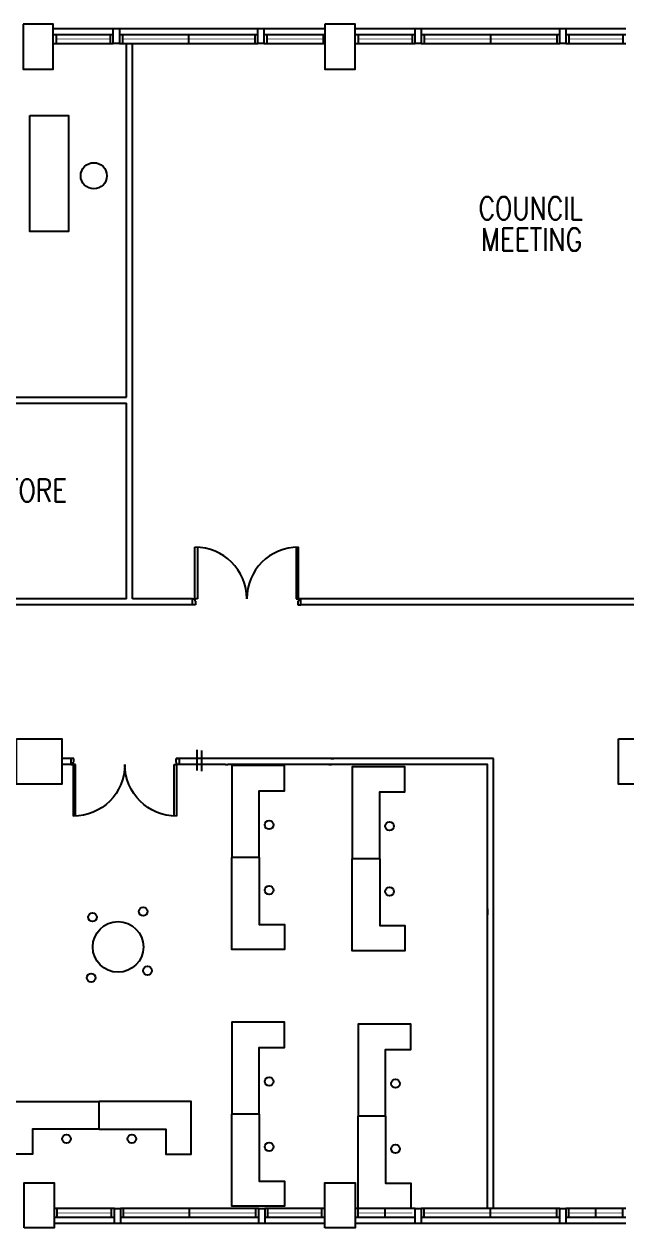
# Model space of a CAD drawing. Extents: x 2284769 to 2400769, y -845223 to -764674.
# Drawn here: x 2380269 to 2390269, y -784674 to -764674 of the extents above; entities that cross this region are included whole.
import ezdxf

# ---------------------------------------------------------------- set-up
doc = ezdxf.new("R2010")
doc.units = 0
doc.header["$LTSCALE"] = 10
doc.header["$MEASUREMENT"] = 0
doc.layers.get('0').update_dxf_attribs({"linetype": 'CONTINUOUS'})
for name, color, linetype in [('COL', 3, 'CONTINUOUS'), ('DR', 7, 'CONTINUOUS'), ('partition', 7, 'CONTINUOUS'), ('stair', 7, 'CONTINUOUS'), ('T50', 4, 'CONTINUOUS'), ('WALL', 2, 'CONTINUOUS'), ('WIN', 5, 'CONTINUOUS')]:
    doc.layers.add(name, color=color, linetype=linetype)
doc.styles.add('DIMTEXT', font='romans.shx', dxfattribs={"width": 0.8, "height": 400})

# ---------------------------------------------------------------- blocks, each defined once
blk = doc.blocks.new('D1800-A')
at = {"layer": 'DR'}
for p, q in [((0, 0), (100, 0)), ((0, -50), (0, 0)), ((100, 0), (100, -40)), ((60, -50), (0, -50)), ((100, -40), (60, -40)), ((60, -40), (60, -50)), ((100, -40), (960, -40)), ((100, -80), (100, -40)), ((959, -80), (100, -80)), ((60, -1750), (0, -1750)), ((0, -1750), (0, -1800)), ((60, -1760), (60, -1750)), ((100, -1760), (60, -1760)), ((959, -1720), (100, -1720)), ((100, -1720), (100, -1760)), ((100, -1760), (960, -1760)), ((100, -1800), (100, -1760)), ((0, -1800), (100, -1800))]:
    blk.add_line(p, q, dxfattribs=at)
for centre, start, end in [((100, -40), 270.0001, 0), ((100, -1760), 0, 90)]:
    blk.add_arc(centre, 860, start, end, dxfattribs=at)

msp = doc.modelspace()

# ---------------------------------------------------------------- linework, layer by layer
at = {"color": 0}
for p, q in [((2380752.4, -764749.1), (2385269.4, -764749.1)), ((2385769.4, -764749.1), (2390269.4, -764749.1)), ((2385269.4, -784599.1), (2380769.4, -784599.1)), ((2390269.4, -784599.1), (2385769.4, -784599.1))]:
    msp.add_line(p, q, dxfattribs=at)
at = {"color": 0, "ltscale": 0.6}
for p, q in [((2383141.9, -776730.4), (2383141.9, -777075.5)), ((2383219.8, -776742.4), (2383219.8, -777087.5)), ((2384515.5, -776873.9), (2382794.4, -776873.9)), ((2383465.5, -776973.9), (2382844.4, -776973.9)), ((2387969.4, -779374.1), (2387969.4, -779474.1)), ((2385269.4, -783924.1), (2385369.4, -783924.1))]:
    msp.add_line(p, q, dxfattribs=at)
at = {"linetype": 'Continuous', "ltscale": 0.6}
for p, q in [((2384177.3, -778521.6), (2383719.7, -778521.6)), ((2386180.3, -778541.6), (2385722.6, -778541.6)), ((2381517.5, -783031.4), (2381517.5, -782573.7)), ((2384177.3, -782784.9), (2383719.7, -782784.9)), ((2386277.1, -782819.5), (2385819.4, -782819.5))]:
    msp.add_line(p, q, dxfattribs=at)
at = {"color": 0, "ltscale": 0.6}
msp.add_lwpolyline([(2380365.2, -766192.8), (2381007.8, -766192.8), (2381007.8, -768119), (2380365.2, -768119)], close=True, dxfattribs=at)
at = {"linetype": 'Continuous', "ltscale": 0.6}
for points in [[(2384177.3, -778521.6), (2384177.3, -777411.7), (2384595, -777411.7), (2384595, -776992), (2383719.7, -776992), (2383719.7, -778521.6)], [(2386180.3, -778541.6), (2386180.3, -777431.7), (2386598, -777431.7), (2386598, -777012), (2385722.6, -777012), (2385722.6, -778541.6)], [(2384177.3, -778521.6), (2384177.3, -779631.5), (2384595, -779631.5), (2384595, -780051.2), (2383719.7, -780051.2), (2383719.7, -778521.6)], [(2386180.3, -778541.6), (2386180.3, -779651.5), (2386598, -779651.5), (2386598, -780071.2), (2385722.6, -780071.2), (2385722.6, -778541.6)], [(2384177.3, -782784.9), (2384177.3, -781675), (2384595, -781675), (2384595, -781255.3), (2383719.7, -781255.3), (2383719.7, -782784.9)], [(2386277.1, -782819.5), (2386277.1, -781709.7), (2386694.8, -781709.7), (2386694.8, -781290), (2385819.4, -781290), (2385819.4, -782819.5)], [(2381517.5, -783031.4), (2380407.6, -783031.4), (2380407.6, -783449.1), (2379987.9, -783449.1), (2379987.9, -782573.7), (2381517.5, -782573.7)], [(2381517.5, -783031.4), (2382627.3, -783031.4), (2382627.3, -783449.1), (2383047, -783449.1), (2383047, -782573.7), (2381517.5, -782573.7)], [(2384177.3, -782784.9), (2384177.3, -783894.8), (2384595, -783894.8), (2384595, -784314.5), (2383719.7, -784314.5), (2383719.7, -782784.9)], [(2386277.1, -782819.5), (2386277.1, -783929.4), (2386694.8, -783929.4), (2386694.8, -784349.1), (2385819.4, -784349.1), (2385819.4, -782819.5)]]:
    msp.add_lwpolyline(points, dxfattribs=at)
at = {"color": 0, "ltscale": 0.6}
for centre, radius in [((2381428, -767194.3), 217.7), ((2384340.1, -777979.1), 72.4), ((2386343.1, -777999.2), 72.4), ((2384340.1, -779064.1), 72.4), ((2386343.1, -779084.1), 72.4), ((2382248.8, -779419.5), 72.4), ((2381407.3, -779512.9), 72.4), ((2381830.7, -780005.7), 420.4), ((2382318.9, -780400.4), 72.4), ((2381383.9, -780517.2), 72.4), ((2384340.1, -782242.4), 72.4), ((2386439.8, -782277.1), 72.4), ((2380975, -783194.2), 72.4), ((2382059.9, -783194.2), 72.4), ((2384340.1, -783327.4), 72.4), ((2386439.8, -783362), 72.4)]:
    msp.add_circle(centre, radius, dxfattribs=at)
at = {"layer": 'COL', "color": 0}
for points in [[(2380252.4, -764674.1), (2380252.4, -765424.1), (2380752.4, -765424.1), (2380752.4, -764674.1)], [(2385269.4, -764674.1), (2385269.4, -765424.1), (2385769.4, -765424.1), (2385769.4, -764674.1)], [(2380144.4, -776549.1), (2380894.4, -776549.1), (2380894.4, -777299.1), (2380144.4, -777299.1)], [(2390144.4, -776549.1), (2390894.4, -776549.1), (2390894.4, -777299.1), (2390144.4, -777299.1)], [(2380269.4, -784674.1), (2380269.4, -783924.1), (2380769.4, -783924.1), (2380769.4, -784674.1)], [(2385269.4, -784674.1), (2385269.4, -783924.1), (2385769.4, -783924.1), (2385769.4, -784674.1)]]:
    msp.add_lwpolyline(points, close=True, dxfattribs=at)
at = {"layer": 'DR', "color": 0}
for p, q in [((2383109.4, -774224.1), (2383109.4, -773364.1)), ((2383149.4, -773365), (2383149.4, -774224.1)), ((2384789.4, -773365), (2384789.4, -774224.1)), ((2384829.4, -774224.1), (2384829.4, -773364.1)), ((2383069.4, -774324.1), (2383069.4, -774224.1)), ((2383069.4, -774224.1), (2383109.4, -774224.1)), ((2383119.4, -774324.1), (2383069.4, -774324.1)), ((2383149.4, -774224.1), (2383109.4, -774224.1)), ((2383109.4, -774224.1), (2383109.4, -774264.1)), ((2383109.4, -774264.1), (2383119.4, -774264.1)), ((2383119.4, -774264.1), (2383119.4, -774324.1)), ((2384789.4, -774224.1), (2384829.4, -774224.1)), ((2384819.4, -774264.1), (2384819.4, -774324.1)), ((2384829.4, -774264.1), (2384819.4, -774264.1)), ((2384819.4, -774324.1), (2384869.4, -774324.1)), ((2384829.4, -774224.1), (2384829.4, -774264.1)), ((2384869.4, -774224.1), (2384829.4, -774224.1)), ((2384869.4, -774324.1), (2384869.4, -774224.1)), ((2383665.5, -776873.9), (2383615.5, -776873.9)), ((2383615.5, -776973.9), (2383655.5, -776973.9)), ((2383695.5, -776973.9), (2383655.5, -776973.9)), ((2385335.5, -776973.9), (2385375.5, -776973.9)), ((2385365.5, -776873.9), (2385415.5, -776873.9)), ((2385415.5, -776973.9), (2385375.5, -776973.9))]:
    msp.add_line(p, q, dxfattribs=at)
for centre, start, end in [((2383109.4, -774224.1), 0, 90), ((2384829.4, -774224.1), 90, 179.99993)]:
    msp.add_arc(centre, 860, start, end, dxfattribs=at)
at = {"layer": 'partition', "color": 0}
for p, q in [((2381969.4, -764999.1), (2382069.4, -764999.1)), ((2382069.4, -774224.1), (2382069.4, -764999.1)), ((2381969.4, -774224.1), (2378619.4, -774224.1)), ((2383069.4, -774224.1), (2382069.4, -774224.1)), ((2391494.4, -774224.1), (2384869.4, -774224.1)), ((2381044.4, -776873.9), (2380894.4, -776873.9)), ((2388069.4, -776873.9), (2384515.5, -776873.9)), ((2388069.4, -784349.1), (2388069.4, -776873.9))]:
    msp.add_line(p, q, dxfattribs=at)
for points in [[(2381969.4, -770874.1), (2381969.4, -764999.1)], [(2378619.4, -770874.1), (2381969.4, -770874.1)], [(2378619.4, -770974.1), (2381969.4, -770974.1)], [(2381969.4, -774224.1), (2381969.4, -770974.1)], [(2383069.4, -774324.1), (2378619.4, -774324.1)], [(2391494.4, -774324.1), (2384869.4, -774324.1)], [(2383615.5, -776973.9), (2383465.5, -776973.9)]]:
    msp.add_lwpolyline(points, dxfattribs=at)
at = {"layer": 'partition', "color": 0, "elevation": 0}
for points in [[(2381044.4, -776973.9), (2380894.4, -776973.9)], [(2387969.4, -784349.1), (2387969.4, -776973.9), (2383695.5, -776973.9)]]:
    msp.add_lwpolyline(points, dxfattribs=at)
at = {"layer": 'WALL', "color": 0}
for points in [[(2381852.4, -764749.1), (2381852.4, -764999.1), (2381752.4, -764999.1), (2381752.4, -764749.1)], [(2384252.4, -764749.1), (2384252.4, -764999.1), (2384152.4, -764999.1), (2384152.4, -764749.1)], [(2386869.4, -764749.1), (2386869.4, -764999.1), (2386769.4, -764999.1), (2386769.4, -764749.1)], [(2389269.4, -764749.1), (2389269.4, -764999.1), (2389169.4, -764999.1), (2389169.4, -764749.1)], [(2381769.4, -784599.1), (2381769.4, -784349.1), (2381869.4, -784349.1), (2381869.4, -784599.1)], [(2384169.4, -784599.1), (2384169.4, -784349.1), (2384269.4, -784349.1), (2384269.4, -784599.1)], [(2386769.4, -784599.1), (2386769.4, -784349.1), (2386869.4, -784349.1), (2386869.4, -784599.1)], [(2389169.4, -784599.1), (2389169.4, -784349.1), (2389269.4, -784349.1), (2389269.4, -784599.1)]]:
    msp.add_lwpolyline(points, close=True, dxfattribs=at)
at = {"layer": 'WIN', "color": 0}
for p, q in [((2380752.4, -764849.1), (2381752.4, -764849.1)), ((2380752.4, -764999.1), (2381752.4, -764999.1)), ((2380802.4, -764849.1), (2380802.4, -764999.1)), ((2381702.4, -764849.1), (2381702.4, -764999.1)), ((2381852.4, -764849.1), (2384152.4, -764849.1)), ((2381852.4, -764999.1), (2384152.4, -764999.1)), ((2381902.4, -764849.1), (2381902.4, -764999.1)), ((2383002.4, -764849.1), (2383002.4, -764999.1)), ((2384102.4, -764849.1), (2384102.4, -764999.1)), ((2384252.4, -764849.1), (2385269.4, -764849.1)), ((2384252.4, -764999.1), (2385269.4, -764999.1)), ((2384302.4, -764849.1), (2384302.4, -764999.1)), ((2385236.4, -764849.1), (2385236.4, -764999.1)), ((2385769.4, -764849.1), (2386769.4, -764849.1)), ((2385769.4, -764999.1), (2386769.4, -764999.1)), ((2385819.4, -764849.1), (2385819.4, -764999.1)), ((2386719.4, -764849.1), (2386719.4, -764999.1)), ((2386869.4, -764849.1), (2389169.4, -764849.1)), ((2386869.4, -764999.1), (2389169.4, -764999.1)), ((2386919.4, -764849.1), (2386919.4, -764999.1)), ((2388019.4, -764849.1), (2388019.4, -764999.1)), ((2389119.4, -764849.1), (2389119.4, -764999.1)), ((2389269.4, -764849.1), (2390269.4, -764849.1)), ((2389269.4, -764999.1), (2390269.4, -764999.1)), ((2389319.4, -764849.1), (2389319.4, -764999.1)), ((2390219.4, -764849.1), (2390219.4, -764999.1)), ((2381769.4, -784349.1), (2380769.4, -784349.1)), ((2380819.4, -784499.1), (2380819.4, -784349.1)), ((2381719.4, -784499.1), (2381719.4, -784349.1)), ((2384169.4, -784349.1), (2381869.4, -784349.1)), ((2381919.4, -784499.1), (2381919.4, -784349.1)), ((2383019.4, -784499.1), (2383019.4, -784349.1)), ((2384119.4, -784499.1), (2384119.4, -784349.1)), ((2385269.4, -784349.1), (2384269.4, -784349.1)), ((2384319.4, -784499.1), (2384319.4, -784349.1)), ((2385219.4, -784499.1), (2385219.4, -784349.1)), ((2386769.4, -784349.1), (2385769.4, -784349.1)), ((2385819.4, -784499.1), (2385819.4, -784349.1)), ((2386269.4, -784499.1), (2386269.4, -784349.1)), ((2389169.4, -784349.1), (2386869.4, -784349.1)), ((2386919.4, -784499.1), (2386919.4, -784349.1)), ((2388019.4, -784499.1), (2388019.4, -784349.1)), ((2389119.4, -784499.1), (2389119.4, -784349.1)), ((2390269.4, -784349.1), (2389269.4, -784349.1)), ((2389319.4, -784499.1), (2389319.4, -784349.1)), ((2389769.4, -784499.1), (2389769.4, -784349.1)), ((2390219.4, -784499.1), (2390219.4, -784349.1)), ((2381769.4, -784499.1), (2380769.4, -784499.1)), ((2384169.4, -784499.1), (2381869.4, -784499.1)), ((2385269.4, -784499.1), (2384269.4, -784499.1)), ((2386769.4, -784499.1), (2385769.4, -784499.1)), ((2389169.4, -784499.1), (2386869.4, -784499.1)), ((2390269.4, -784499.1), (2389269.4, -784499.1))]:
    msp.add_line(p, q, dxfattribs=at)
at = {"layer": 'WIN', "color": 0, "const_width": 10, "flags": 128}
for points in [[(2381702.4, -764924.1), (2380802.4, -764924.1)], [(2381902.4, -764924.1), (2384102.4, -764924.1)], [(2384302.4, -764924.1), (2385236.4, -764924.1)], [(2386719.4, -764924.1), (2385819.4, -764924.1)], [(2386919.4, -764924.1), (2389119.4, -764924.1)], [(2389319.4, -764924.1), (2390219.4, -764924.1)], [(2381719.4, -784424.1), (2380819.4, -784424.1)], [(2384119.4, -784424.1), (2381919.4, -784424.1)], [(2384319.4, -784424.1), (2385219.4, -784424.1)], [(2386719.4, -784424.1), (2385819.4, -784424.1)], [(2389119.4, -784424.1), (2386919.4, -784424.1)], [(2389319.4, -784424.1), (2390219.4, -784424.1)]]:
    msp.add_lwpolyline(points, dxfattribs=at)

# ---------------------------------------------------------------- block references
at = {"layer": 'stair', "color": 0, "xscale": -1, "rotation": 90}
msp.add_blockref('D1800-A', (2381044.4, -776873.9), dxfattribs=at)

# ---------------------------------------------------------------- texts
at = {"layer": 'T50', "color": 0, "style": 'DIMTEXT', "width": 0.8}
for s, p in [('COUNCIL ', (2387821, -767924.1)), ('MEETING', (2387862.9, -768443)), ('STORE', (2379708.5, -772612.9))]:
    msp.add_text(s, height=380, rotation=0, dxfattribs=at).set_placement(p)

doc.saveas('drawing.dxf')
